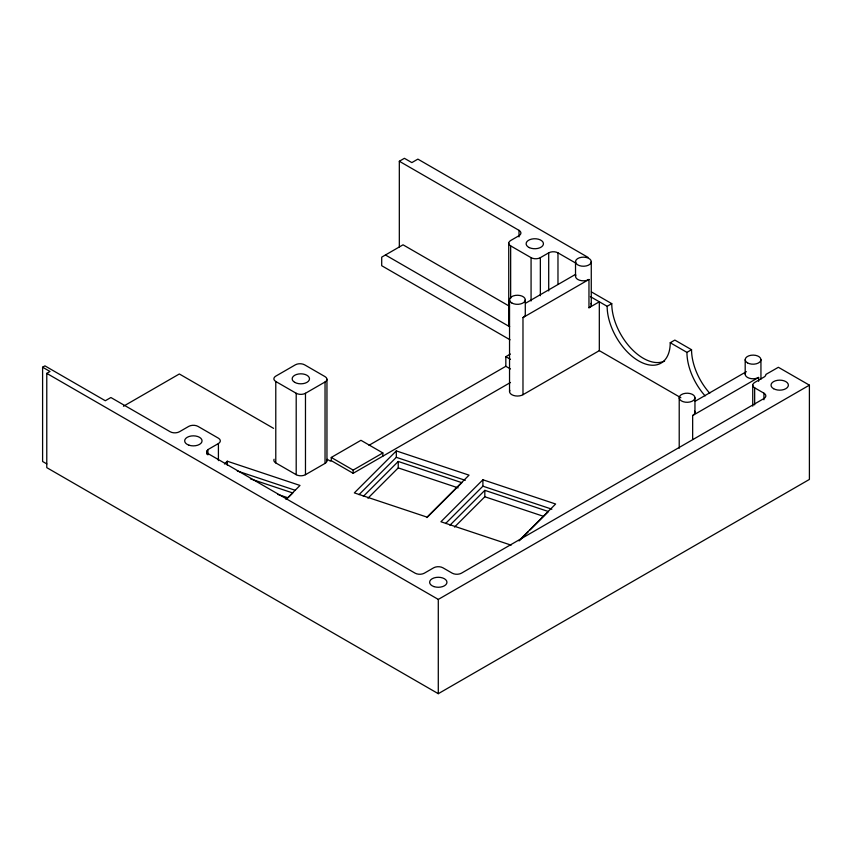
<?xml version="1.0" encoding="UTF-8"?>
<svg xmlns="http://www.w3.org/2000/svg" width="852" height="852" viewBox="0 0 852 852"><rect width="100%" height="100%" fill="white"/><g stroke="black" fill="none" stroke-linecap="round" stroke-linejoin="round"><path stroke-width="1.28" d="M525.29 299.797L525.29 314.367A7.87 4.548 0 0 1 522.979 317.572L522.979 394.71A7.87 4.548 0 0 1 513.479 395.435A7.87 4.548 0 0 1 509.805 390.322M575.526 276.272L575.526 261.702M680.886 397.735L599.318 350.641L599.318 301.789L588.966 307.764L588.966 279.477A7.87 4.548 0 0 1 579.456 280.202A7.87 4.548 0 0 1 575.792 275.089M591.267 304.547L591.267 261.702A7.87 4.548 0 0 0 579.456 257.762A7.87 4.548 0 0 0 579.456 265.632A7.87 4.548 0 0 0 591.267 261.702M694.955 412.325L694.955 397.756A7.87 4.548 0 0 0 683.144 393.816A7.87 4.548 0 0 0 683.144 401.686A7.87 4.548 0 0 0 694.955 397.756M745.191 374.23L745.191 359.661M206.812 454.201L206.812 451.571L207.888 449.632L218.41 443.541A6.56 3.791 0 0 0 218.41 438.184L198.005 426.394A6.56 3.791 0 0 0 188.729 426.394L179.442 431.751A6.56 3.791 0 0 1 170.166 431.751L110.888 397.522L105.318 400.738L44.932 365.87L42.6 367.212L42.6 461.486L46.839 463.935M224.481 464.01L227.282 461.209L300 485.448L286.006 499.442M288.232 497.579L292.832 492.988L250.403 478.845M396.318 450.91L354.336 492.893L427.054 517.132L469.037 475.15L396.318 450.91L396.318 457.332L359.001 494.65M363.335 496.375L398.235 461.475L461.869 482.679L426.969 517.579M367.936 498.207L398.235 467.897L398.235 461.475M519.241 540.392L555.621 504.011L482.903 479.772L440.921 521.754L511.136 545.152M445.585 523.511L482.903 486.194L482.903 479.772M449.92 525.237L484.82 490.337L548.454 511.541L530.093 529.912M454.521 527.068L484.82 496.759L484.82 490.337M519.07 540.935L528.251 531.755M399.322 246.963L399.322 161.252L404.423 158.312L411.846 162.604L417.874 159.122L588.008 257.368M754.659 404.902L754.659 387.83A6.56 3.791 0 0 1 754.659 382.473L763.935 377.117A6.56 3.791 0 0 0 765.863 374.443L778.377 367.287L809.4 385.157L809.4 479.431L438.29 693.688L46.775 467.642L46.775 373.368L50.023 371.493L42.6 367.212M123.465 406.234L179.335 373.975L273.588 428.354M275.782 381.494L296.198 393.273A6.56 3.791 0 0 0 305.474 393.273L325.038 381.984A6.56 3.791 0 0 0 325.038 376.627L304.622 364.837A6.56 3.791 0 0 0 295.346 364.837L275.782 376.137A6.56 3.791 0 0 0 275.782 381.494L275.782 462.913L296.198 474.692A6.56 3.791 0 0 0 305.474 474.692L325.038 463.403A6.56 3.791 0 0 0 326.731 459.739M399.322 161.252L519.006 230.349A6.56 3.791 0 0 1 519.006 235.706L510.657 240.53A6.56 3.791 0 0 0 510.657 245.887L531.073 257.666A6.56 3.791 0 0 0 540.349 257.666L548.699 252.852A6.56 3.791 0 0 1 557.975 252.852L575.792 263.13M525.503 303.269L575.558 274.365M522.979 317.572L588.966 279.477M510.486 382.473L353.165 473.297L331.268 460.655L331.268 457.449L360.95 440.303L382.846 452.945L382.846 456.161M369.001 445.298L505.832 366.296L505.832 356.658L510.369 354.038M331.268 460.655L330.416 461.145L327.189 459.281M590.415 296.645L607.146 306.305L611.757 303.642A44.613 25.752 60 0 0 630.597 347.872A44.613 25.752 60 0 0 664.613 361.014M331.268 457.449L353.165 470.091L382.846 452.945M522.979 394.71L599.318 350.641M607.146 306.305A44.613 25.752 60 0 0 638.691 360.939A44.613 25.752 60 0 0 670.236 342.728L674.848 340.076L691.547 349.714A44.613 25.752 60 0 0 709.748 393.23M670.236 342.728L686.936 352.377L691.547 349.714M695.168 401.228L746.363 371.674M692.655 439.472L692.655 415.531L758.631 377.436L758.631 381.302M46.775 373.368L438.29 599.414L809.4 385.157M396.318 457.332L465.277 480.315M482.903 486.194L551.862 509.176M398.235 467.897L458.131 487.866M484.82 496.759L543.47 516.312M237.303 470.986L294.984 490.209M277.858 494.426L287.838 497.749M591.394 291.895L611.757 303.642M754.659 387.83L763.935 393.187L763.935 399.758M508.676 305.804L403.039 244.812L381.717 257.134L381.696 265.707L510.082 339.831M385.434 254.982L509.507 326.646M505.832 356.658L510.444 359.32M505.832 366.296L510.444 368.959M206.812 451.571L207.888 453.509L415.094 573.162A6.56 3.791 0 0 0 424.381 573.162L433.657 567.805A6.56 3.791 0 0 1 442.933 567.805L452.21 573.162A6.56 3.791 0 0 0 461.486 573.162L763.935 398.544A6.56 3.791 0 0 0 763.935 393.187M760.942 359.661L760.942 379.14M752.742 385.157L752.742 406.17M679.214 397.756L679.214 448.258M557.975 252.852L557.975 284.366M548.699 252.852L548.699 290.937M540.349 257.666L540.349 295.75M531.073 257.666L531.073 301.001M519.006 230.349L519.006 236.92M510.657 245.887L510.657 298.413M509.539 299.797L509.539 391.494M508.74 243.203L508.74 324.623M438.29 599.414L438.29 693.688M353.165 470.091L353.165 473.297M326.955 379.3L326.955 460.719M325.038 381.984L325.038 463.403M305.474 393.273L305.474 474.692M296.198 393.273L296.198 474.692M227.282 461.209L227.282 465.064M218.41 443.541L218.41 460.612M207.888 449.632L207.888 454.883M207.089 450.559L207.089 453.179M509.613 326.518A6.56 3.791 0 0 1 508.963 323.643M275.782 462.913A6.56 3.791 0 0 1 274.088 459.249M705.136 395.892A44.613 25.752 60 0 1 686.936 352.377M694.689 411.143A7.87 4.548 0 0 1 692.655 415.531M591 303.376A7.87 4.548 0 0 1 588.966 307.764M758.631 377.436A7.87 4.548 0 0 1 749.132 378.16A7.87 4.548 0 0 1 745.457 373.048M529.305 247.612A8.658 4.995 0 0 0 543.331 244.545A8.658 4.995 0 0 0 531.712 239.071A8.658 4.995 0 0 0 529.305 247.612M773.584 388.693A8.658 4.995 0 0 0 788.079 386.446A8.658 4.995 0 0 0 777.471 380.322A8.658 4.995 0 0 0 773.584 388.693M433.966 586.602A8.658 4.995 0 0 0 446.949 582.267A8.658 4.995 0 0 0 433.966 577.944A8.658 4.995 0 0 0 433.966 586.602M189.016 445.202A8.69 5.016 0 0 0 202.052 440.857A8.69 5.016 0 0 0 189.016 436.512A8.69 5.016 0 0 0 189.016 445.202M294.707 382.346A8.658 4.995 0 0 0 309.201 380.109A8.658 4.995 0 0 0 298.594 373.985A8.658 4.995 0 0 0 294.707 382.346M511.85 303.003A7.87 4.548 0 0 0 525.013 300.969A7.87 4.548 0 0 0 515.375 295.399A7.87 4.548 0 0 0 511.85 303.003M747.502 362.867A7.87 4.548 0 0 0 760.666 360.833A7.87 4.548 0 0 0 751.027 355.263A7.87 4.548 0 0 0 747.502 362.867"/></g></svg>
